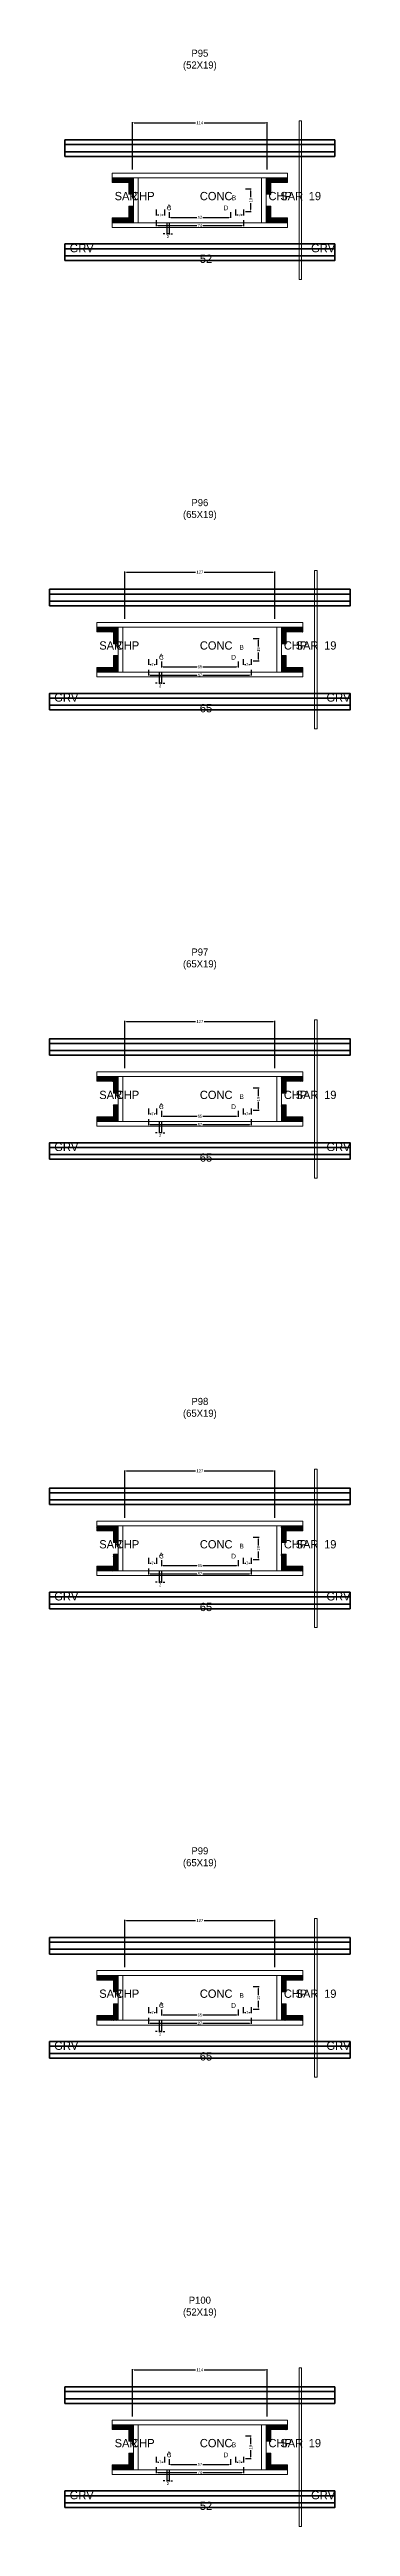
# Model space of a CAD drawing. Header units: centimetres. Extents: x -10500 to 4105, y -36866 to 295.
# Drawn here: x -127 to 127, y -36407 to -34313 of the extents above; entities that cross this region are included whole.
import ezdxf

# ---------------------------------------------------------------- set-up
doc = ezdxf.new("R2010")
doc.units = ezdxf.units.CM
for name, color, linetype in [('COTA', 241, 'Continuous'), ('GRAVATA', 224, 'Continuous'), ('Hachura', 251, 'Continuous'), ('NOMENCLATURA', 7, 'Continuous'), ('SARRAFO', 251, 'Continuous'), ('Texto Seção', 7, 'Continuous')]:
    doc.layers.add(name, color=color, linetype=linetype)
doc.dimstyles.new('cotax2', dxfattribs={"dimtxt": 2.5, "dimasz": 1.5, "dimexe": 0.5, "dimexo": 0.5, "dimgap": 0.5, "dimtad": 1, "dimcen": 2.5, "dimazin": 3, "dimtfac": 1, "dimtmove": 0, "dimatfit": 3})

# ---------------------------------------------------------------- blocks, each defined once
blk = doc.blocks.new('_CLOSEDFILLED')
at = {"color": 0, "linetype": 'BYBLOCK'}
blk.add_solid([(-1, 0.2), (0, 0), (-1, -0.2)], dxfattribs=at)
blk = doc.blocks.new('*D2380')
for p, q in [((-37, -34457), (-37, -34462)), ((-35.5, -34461.5), (-2.5, -34461.5)), ((2.5, -34461.5), (35.5, -34461.5)), ((37, -34457), (37, -34462))]:
    blk.add_line(p, q)
at = {"layer": 'Defpoints'}
for p in [(-37, -34456.5), (-37, -34461.5), (37, -34456.5)]:
    blk.add_point(p, dxfattribs=at)
at = {"layer": 'COTA', "xscale": 1.5, "yscale": 1.5, "rotation": 180}
blk.add_blockref('_CLOSEDFILLED', (-37, -34461.5), dxfattribs=at)
at = {"layer": 'COTA', "xscale": 1.5, "yscale": 1.5}
blk.add_blockref('_CLOSEDFILLED', (37, -34461.5), dxfattribs=at)
at = {"layer": 'COTA', "insert": (0, -34461.5), "char_height": 2.5, "attachment_point": 5}
blk.add_mtext('74', dxfattribs=at)
blk = doc.blocks.new('*D2381')
for p, q in [((-26, -34450), (-26, -34455)), ((26, -34450), (26, -34455)), ((-24.5, -34454.5), (-2.5, -34454.5)), ((2.5, -34454.5), (24.5, -34454.5))]:
    blk.add_line(p, q)
at = {"layer": 'Defpoints'}
for p in [(-26, -34449.5), (26, -34449.5), (-26, -34454.5)]:
    blk.add_point(p, dxfattribs=at)
at = {"layer": 'COTA', "xscale": 1.5, "yscale": 1.5, "rotation": 180}
blk.add_blockref('_CLOSEDFILLED', (-26, -34454.5), dxfattribs=at)
at = {"layer": 'COTA', "xscale": 1.5, "yscale": 1.5}
blk.add_blockref('_CLOSEDFILLED', (26, -34454.5), dxfattribs=at)
at = {"layer": 'COTA', "insert": (0, -34454.5), "char_height": 2.5, "attachment_point": 5}
blk.add_mtext('52', dxfattribs=at)
blk = doc.blocks.new('*D2382')
for p, q in [((38.5, -34430.5), (43.5, -34430.5)), ((38.5, -34449.5), (43.5, -34449.5)), ((43, -34437.5), (43, -34432)), ((43, -34448), (43, -34442.5))]:
    blk.add_line(p, q)
at = {"layer": 'Defpoints'}
for p in [(38, -34430.5), (38, -34449.5), (43, -34449.5)]:
    blk.add_point(p, dxfattribs=at)
at = {"layer": 'COTA', "xscale": 1.5, "yscale": 1.5}
for p, rotation in [((43, -34430.5), 90), ((43, -34449.5), 270)]:
    blk.add_blockref('_CLOSEDFILLED', p, dxfattribs=dict(at, rotation=rotation))
at = {"layer": 'COTA', "insert": (43, -34440), "char_height": 2.5, "attachment_point": 5, "rotation": 90}
blk.add_mtext('19', dxfattribs=at)
blk = doc.blocks.new('*D2383')
for p, q in [((-37, -34448), (-37, -34453)), ((-35.5, -34452.5), (-34.75, -34452.5)), ((-32.25, -34452.5), (-31.5, -34452.5)), ((-30, -34448), (-30, -34453))]:
    blk.add_line(p, q)
at = {"layer": 'Defpoints'}
for p in [(-37, -34447.5), (-37, -34452.5), (-30, -34447.5)]:
    blk.add_point(p, dxfattribs=at)
at = {"layer": 'COTA', "xscale": 1.5, "yscale": 1.5, "rotation": 180}
blk.add_blockref('_CLOSEDFILLED', (-37, -34452.5), dxfattribs=at)
at = {"layer": 'COTA', "xscale": 1.5, "yscale": 1.5}
blk.add_blockref('_CLOSEDFILLED', (-30, -34452.5), dxfattribs=at)
at = {"layer": 'COTA', "insert": (-33.5, -34452.5), "char_height": 2.5, "attachment_point": 5}
blk.add_mtext('7', dxfattribs=at)
blk = doc.blocks.new('*D2384')
for p, q in [((30, -34448), (30, -34453)), ((31.5, -34452.5), (32.25, -34452.5)), ((34.75, -34452.5), (35.5, -34452.5)), ((37, -34448), (37, -34453))]:
    blk.add_line(p, q)
at = {"layer": 'Defpoints'}
for p in [(30, -34447.5), (30, -34452.5), (37, -34447.5)]:
    blk.add_point(p, dxfattribs=at)
at = {"layer": 'COTA', "xscale": 1.5, "yscale": 1.5, "rotation": 180}
blk.add_blockref('_CLOSEDFILLED', (30, -34452.5), dxfattribs=at)
at = {"layer": 'COTA', "xscale": 1.5, "yscale": 1.5}
blk.add_blockref('_CLOSEDFILLED', (37, -34452.5), dxfattribs=at)
at = {"layer": 'COTA', "insert": (33.5, -34452.5), "char_height": 2.5, "attachment_point": 5}
blk.add_mtext('7', dxfattribs=at)
blk = doc.blocks.new('*D2385')
for p, q in [((-57, -34414), (-57, -34374)), ((-55.5, -34374.5), (-3.75, -34374.5)), ((3.75, -34374.5), (55.5, -34374.5)), ((57, -34414), (57, -34374))]:
    blk.add_line(p, q)
at = {"layer": 'Defpoints'}
for p in [(-57, -34374.5), (-57, -34414.5), (57, -34414.5)]:
    blk.add_point(p, dxfattribs=at)
at = {"layer": 'COTA', "xscale": 1.5, "yscale": 1.5, "rotation": 180}
blk.add_blockref('_CLOSEDFILLED', (-57, -34374.5), dxfattribs=at)
at = {"layer": 'COTA', "xscale": 1.5, "yscale": 1.5}
blk.add_blockref('_CLOSEDFILLED', (57, -34374.5), dxfattribs=at)
at = {"layer": 'COTA', "insert": (0, -34374.5), "char_height": 2.5, "attachment_point": 5}
blk.add_mtext('114', dxfattribs=at)
blk = doc.blocks.new('*D2406')
for p, q in [((-43.5, -34837), (-43.5, -34842)), ((-42, -34841.5), (-2.5, -34841.5)), ((2.5, -34841.5), (42, -34841.5)), ((43.5, -34837), (43.5, -34842))]:
    blk.add_line(p, q)
at = {"layer": 'Defpoints'}
for p in [(-43.5, -34836.5), (-43.5, -34841.5), (43.5, -34836.5)]:
    blk.add_point(p, dxfattribs=at)
at = {"layer": 'COTA', "xscale": 1.5, "yscale": 1.5, "rotation": 180}
blk.add_blockref('_CLOSEDFILLED', (-43.5, -34841.5), dxfattribs=at)
at = {"layer": 'COTA', "xscale": 1.5, "yscale": 1.5}
blk.add_blockref('_CLOSEDFILLED', (43.5, -34841.5), dxfattribs=at)
at = {"layer": 'COTA', "insert": (0, -34841.5), "char_height": 2.5, "attachment_point": 5}
blk.add_mtext('87', dxfattribs=at)
blk = doc.blocks.new('*D2407')
for p, q in [((-32.5, -34830), (-32.5, -34835)), ((-31, -34834.5), (-2.5, -34834.5)), ((2.5, -34834.5), (31, -34834.5)), ((32.5, -34830), (32.5, -34835))]:
    blk.add_line(p, q)
at = {"layer": 'Defpoints'}
for p in [(-32.5, -34829.5), (32.5, -34829.5), (-32.5, -34834.5)]:
    blk.add_point(p, dxfattribs=at)
at = {"layer": 'COTA', "xscale": 1.5, "yscale": 1.5, "rotation": 180}
blk.add_blockref('_CLOSEDFILLED', (-32.5, -34834.5), dxfattribs=at)
at = {"layer": 'COTA', "xscale": 1.5, "yscale": 1.5}
blk.add_blockref('_CLOSEDFILLED', (32.5, -34834.5), dxfattribs=at)
at = {"layer": 'COTA', "insert": (0, -34834.5), "char_height": 2.5, "attachment_point": 5}
blk.add_mtext('65', dxfattribs=at)
blk = doc.blocks.new('*D2408')
for p, q in [((45, -34810.5), (50, -34810.5)), ((45, -34829.5), (50, -34829.5)), ((49.5, -34817.5), (49.5, -34812)), ((49.5, -34828), (49.5, -34822.5))]:
    blk.add_line(p, q)
at = {"layer": 'Defpoints'}
for p in [(44.5, -34810.5), (44.5, -34829.5), (49.5, -34829.5)]:
    blk.add_point(p, dxfattribs=at)
at = {"layer": 'COTA', "xscale": 1.5, "yscale": 1.5}
for p, rotation in [((49.5, -34810.5), 90), ((49.5, -34829.5), 270)]:
    blk.add_blockref('_CLOSEDFILLED', p, dxfattribs=dict(at, rotation=rotation))
at = {"layer": 'COTA', "insert": (49.5, -34820), "char_height": 2.5, "attachment_point": 5, "rotation": 90}
blk.add_mtext('19', dxfattribs=at)
blk = doc.blocks.new('*D2409')
for p, q in [((-43.5, -34828), (-43.5, -34833)), ((-36.5, -34828), (-36.5, -34833)), ((-42, -34832.5), (-41.25, -34832.5)), ((-38.75, -34832.5), (-38, -34832.5))]:
    blk.add_line(p, q)
at = {"layer": 'Defpoints'}
for p in [(-43.5, -34827.5), (-36.5, -34827.5), (-43.5, -34832.5)]:
    blk.add_point(p, dxfattribs=at)
at = {"layer": 'COTA', "xscale": 1.5, "yscale": 1.5, "rotation": 180}
blk.add_blockref('_CLOSEDFILLED', (-43.5, -34832.5), dxfattribs=at)
at = {"layer": 'COTA', "xscale": 1.5, "yscale": 1.5}
blk.add_blockref('_CLOSEDFILLED', (-36.5, -34832.5), dxfattribs=at)
at = {"layer": 'COTA', "insert": (-40, -34832.5), "char_height": 2.5, "attachment_point": 5}
blk.add_mtext('7', dxfattribs=at)
blk = doc.blocks.new('*D2410')
for p, q in [((36.5, -34828), (36.5, -34833)), ((43.5, -34828), (43.5, -34833)), ((38, -34832.5), (38.75, -34832.5)), ((41.25, -34832.5), (42, -34832.5))]:
    blk.add_line(p, q)
at = {"layer": 'Defpoints'}
for p in [(36.5, -34827.5), (43.5, -34827.5), (36.5, -34832.5)]:
    blk.add_point(p, dxfattribs=at)
at = {"layer": 'COTA', "xscale": 1.5, "yscale": 1.5, "rotation": 180}
blk.add_blockref('_CLOSEDFILLED', (36.5, -34832.5), dxfattribs=at)
at = {"layer": 'COTA', "xscale": 1.5, "yscale": 1.5}
blk.add_blockref('_CLOSEDFILLED', (43.5, -34832.5), dxfattribs=at)
at = {"layer": 'COTA', "insert": (40, -34832.5), "char_height": 2.5, "attachment_point": 5}
blk.add_mtext('7', dxfattribs=at)
blk = doc.blocks.new('*D2411')
for p, q in [((-63.5, -34794), (-63.5, -34754)), ((-62, -34754.5), (-3.75, -34754.5)), ((3.75, -34754.5), (62, -34754.5)), ((63.5, -34794), (63.5, -34754))]:
    blk.add_line(p, q)
at = {"layer": 'Defpoints'}
for p in [(-63.5, -34754.5), (-63.5, -34794.5), (63.5, -34794.5)]:
    blk.add_point(p, dxfattribs=at)
at = {"layer": 'COTA', "xscale": 1.5, "yscale": 1.5, "rotation": 180}
blk.add_blockref('_CLOSEDFILLED', (-63.5, -34754.5), dxfattribs=at)
at = {"layer": 'COTA', "xscale": 1.5, "yscale": 1.5}
blk.add_blockref('_CLOSEDFILLED', (63.5, -34754.5), dxfattribs=at)
at = {"layer": 'COTA', "insert": (0, -34754.5), "char_height": 2.5, "attachment_point": 5}
blk.add_mtext('127', dxfattribs=at)
blk = doc.blocks.new('*D2432')
for p, q in [((-43.5, -35217), (-43.5, -35222)), ((-42, -35221.5), (-2.5, -35221.5)), ((2.5, -35221.5), (42, -35221.5)), ((43.5, -35217), (43.5, -35222))]:
    blk.add_line(p, q)
at = {"layer": 'Defpoints'}
for p in [(-43.5, -35216.5), (-43.5, -35221.5), (43.5, -35216.5)]:
    blk.add_point(p, dxfattribs=at)
at = {"layer": 'COTA', "xscale": 1.5, "yscale": 1.5, "rotation": 180}
blk.add_blockref('_CLOSEDFILLED', (-43.5, -35221.5), dxfattribs=at)
at = {"layer": 'COTA', "xscale": 1.5, "yscale": 1.5}
blk.add_blockref('_CLOSEDFILLED', (43.5, -35221.5), dxfattribs=at)
at = {"layer": 'COTA', "insert": (0, -35221.5), "char_height": 2.5, "attachment_point": 5}
blk.add_mtext('87', dxfattribs=at)
blk = doc.blocks.new('*D2433')
for p, q in [((-32.5, -35210), (-32.5, -35215)), ((-31, -35214.5), (-2.5, -35214.5)), ((2.5, -35214.5), (31, -35214.5)), ((32.5, -35210), (32.5, -35215))]:
    blk.add_line(p, q)
at = {"layer": 'Defpoints'}
for p in [(-32.5, -35209.5), (-32.5, -35214.5), (32.5, -35209.5)]:
    blk.add_point(p, dxfattribs=at)
at = {"layer": 'COTA', "xscale": 1.5, "yscale": 1.5, "rotation": 180}
blk.add_blockref('_CLOSEDFILLED', (-32.5, -35214.5), dxfattribs=at)
at = {"layer": 'COTA', "xscale": 1.5, "yscale": 1.5}
blk.add_blockref('_CLOSEDFILLED', (32.5, -35214.5), dxfattribs=at)
at = {"layer": 'COTA', "insert": (0, -35214.5), "char_height": 2.5, "attachment_point": 5}
blk.add_mtext('65', dxfattribs=at)
blk = doc.blocks.new('*D2434')
for p, q in [((45, -35190.5), (50, -35190.5)), ((49.5, -35197.5), (49.5, -35192)), ((49.5, -35208), (49.5, -35202.5)), ((45, -35209.5), (50, -35209.5))]:
    blk.add_line(p, q)
at = {"layer": 'Defpoints'}
for p in [(44.5, -35190.5), (44.5, -35209.5), (49.5, -35209.5)]:
    blk.add_point(p, dxfattribs=at)
at = {"layer": 'COTA', "xscale": 1.5, "yscale": 1.5}
for p, rotation in [((49.5, -35190.5), 90), ((49.5, -35209.5), 270)]:
    blk.add_blockref('_CLOSEDFILLED', p, dxfattribs=dict(at, rotation=rotation))
at = {"layer": 'COTA', "insert": (49.5, -35200), "char_height": 2.5, "attachment_point": 5, "rotation": 90}
blk.add_mtext('19', dxfattribs=at)
blk = doc.blocks.new('*D2435')
for p, q in [((-43.5, -35208), (-43.5, -35213)), ((-42, -35212.5), (-41.25, -35212.5)), ((-38.75, -35212.5), (-38, -35212.5)), ((-36.5, -35208), (-36.5, -35213))]:
    blk.add_line(p, q)
at = {"layer": 'Defpoints'}
for p in [(-43.5, -35207.5), (-43.5, -35212.5), (-36.5, -35207.5)]:
    blk.add_point(p, dxfattribs=at)
at = {"layer": 'COTA', "xscale": 1.5, "yscale": 1.5, "rotation": 180}
blk.add_blockref('_CLOSEDFILLED', (-43.5, -35212.5), dxfattribs=at)
at = {"layer": 'COTA', "xscale": 1.5, "yscale": 1.5}
blk.add_blockref('_CLOSEDFILLED', (-36.5, -35212.5), dxfattribs=at)
at = {"layer": 'COTA', "insert": (-40, -35212.5), "char_height": 2.5, "attachment_point": 5}
blk.add_mtext('7', dxfattribs=at)
blk = doc.blocks.new('*D2436')
for p, q in [((36.5, -35208), (36.5, -35213)), ((38, -35212.5), (38.75, -35212.5)), ((41.25, -35212.5), (42, -35212.5)), ((43.5, -35208), (43.5, -35213))]:
    blk.add_line(p, q)
at = {"layer": 'Defpoints'}
for p in [(36.5, -35207.5), (36.5, -35212.5), (43.5, -35207.5)]:
    blk.add_point(p, dxfattribs=at)
at = {"layer": 'COTA', "xscale": 1.5, "yscale": 1.5, "rotation": 180}
blk.add_blockref('_CLOSEDFILLED', (36.5, -35212.5), dxfattribs=at)
at = {"layer": 'COTA', "xscale": 1.5, "yscale": 1.5}
blk.add_blockref('_CLOSEDFILLED', (43.5, -35212.5), dxfattribs=at)
at = {"layer": 'COTA', "insert": (40, -35212.5), "char_height": 2.5, "attachment_point": 5}
blk.add_mtext('7', dxfattribs=at)
blk = doc.blocks.new('*D2437')
for p, q in [((-63.5, -35174), (-63.5, -35134)), ((-62, -35134.5), (-3.75, -35134.5)), ((3.75, -35134.5), (62, -35134.5)), ((63.5, -35174), (63.5, -35134))]:
    blk.add_line(p, q)
at = {"layer": 'Defpoints'}
for p in [(-63.5, -35134.5), (-63.5, -35174.5), (63.5, -35174.5)]:
    blk.add_point(p, dxfattribs=at)
at = {"layer": 'COTA', "xscale": 1.5, "yscale": 1.5, "rotation": 180}
blk.add_blockref('_CLOSEDFILLED', (-63.5, -35134.5), dxfattribs=at)
at = {"layer": 'COTA', "xscale": 1.5, "yscale": 1.5}
blk.add_blockref('_CLOSEDFILLED', (63.5, -35134.5), dxfattribs=at)
at = {"layer": 'COTA', "insert": (0, -35134.5), "char_height": 2.5, "attachment_point": 5}
blk.add_mtext('127', dxfattribs=at)
blk = doc.blocks.new('*D2458')
for p, q in [((-43.5, -35597), (-43.5, -35602)), ((-42, -35601.5), (-2.5, -35601.5)), ((2.5, -35601.5), (42, -35601.5)), ((43.5, -35597), (43.5, -35602))]:
    blk.add_line(p, q)
at = {"layer": 'Defpoints'}
for p in [(-43.5, -35596.5), (-43.5, -35601.5), (43.5, -35596.5)]:
    blk.add_point(p, dxfattribs=at)
at = {"layer": 'COTA', "xscale": 1.5, "yscale": 1.5, "rotation": 180}
blk.add_blockref('_CLOSEDFILLED', (-43.5, -35601.5), dxfattribs=at)
at = {"layer": 'COTA', "xscale": 1.5, "yscale": 1.5}
blk.add_blockref('_CLOSEDFILLED', (43.5, -35601.5), dxfattribs=at)
at = {"layer": 'COTA', "insert": (0, -35601.5), "char_height": 2.5, "attachment_point": 5}
blk.add_mtext('87', dxfattribs=at)
blk = doc.blocks.new('*D2459')
for p, q in [((-32.5, -35590), (-32.5, -35595)), ((-31, -35594.5), (-2.5, -35594.5)), ((2.5, -35594.5), (31, -35594.5)), ((32.5, -35590), (32.5, -35595))]:
    blk.add_line(p, q)
at = {"layer": 'Defpoints'}
for p in [(-32.5, -35589.5), (-32.5, -35594.5), (32.5, -35589.5)]:
    blk.add_point(p, dxfattribs=at)
at = {"layer": 'COTA', "xscale": 1.5, "yscale": 1.5, "rotation": 180}
blk.add_blockref('_CLOSEDFILLED', (-32.5, -35594.5), dxfattribs=at)
at = {"layer": 'COTA', "xscale": 1.5, "yscale": 1.5}
blk.add_blockref('_CLOSEDFILLED', (32.5, -35594.5), dxfattribs=at)
at = {"layer": 'COTA', "insert": (0, -35594.5), "char_height": 2.5, "attachment_point": 5}
blk.add_mtext('65', dxfattribs=at)
blk = doc.blocks.new('*D2460')
for p, q in [((45, -35570.5), (50, -35570.5)), ((49.5, -35577.5), (49.5, -35572)), ((49.5, -35588), (49.5, -35582.5)), ((45, -35589.5), (50, -35589.5))]:
    blk.add_line(p, q)
at = {"layer": 'Defpoints'}
for p in [(44.5, -35570.5), (44.5, -35589.5), (49.5, -35589.5)]:
    blk.add_point(p, dxfattribs=at)
at = {"layer": 'COTA', "xscale": 1.5, "yscale": 1.5}
for p, rotation in [((49.5, -35570.5), 90), ((49.5, -35589.5), 270)]:
    blk.add_blockref('_CLOSEDFILLED', p, dxfattribs=dict(at, rotation=rotation))
at = {"layer": 'COTA', "insert": (49.5, -35580), "char_height": 2.5, "attachment_point": 5, "rotation": 90}
blk.add_mtext('19', dxfattribs=at)
blk = doc.blocks.new('*D2461')
for p, q in [((-43.5, -35588), (-43.5, -35593)), ((-42, -35592.5), (-41.25, -35592.5)), ((-38.75, -35592.5), (-38, -35592.5)), ((-36.5, -35588), (-36.5, -35593))]:
    blk.add_line(p, q)
at = {"layer": 'Defpoints'}
for p in [(-43.5, -35587.5), (-43.5, -35592.5), (-36.5, -35587.5)]:
    blk.add_point(p, dxfattribs=at)
at = {"layer": 'COTA', "xscale": 1.5, "yscale": 1.5, "rotation": 180}
blk.add_blockref('_CLOSEDFILLED', (-43.5, -35592.5), dxfattribs=at)
at = {"layer": 'COTA', "xscale": 1.5, "yscale": 1.5}
blk.add_blockref('_CLOSEDFILLED', (-36.5, -35592.5), dxfattribs=at)
at = {"layer": 'COTA', "insert": (-40, -35592.5), "char_height": 2.5, "attachment_point": 5}
blk.add_mtext('7', dxfattribs=at)
blk = doc.blocks.new('*D2462')
for p, q in [((36.5, -35588), (36.5, -35593)), ((38, -35592.5), (38.75, -35592.5)), ((41.25, -35592.5), (42, -35592.5)), ((43.5, -35588), (43.5, -35593))]:
    blk.add_line(p, q)
at = {"layer": 'Defpoints'}
for p in [(36.5, -35587.5), (36.5, -35592.5), (43.5, -35587.5)]:
    blk.add_point(p, dxfattribs=at)
at = {"layer": 'COTA', "xscale": 1.5, "yscale": 1.5, "rotation": 180}
blk.add_blockref('_CLOSEDFILLED', (36.5, -35592.5), dxfattribs=at)
at = {"layer": 'COTA', "xscale": 1.5, "yscale": 1.5}
blk.add_blockref('_CLOSEDFILLED', (43.5, -35592.5), dxfattribs=at)
at = {"layer": 'COTA', "insert": (40, -35592.5), "char_height": 2.5, "attachment_point": 5}
blk.add_mtext('7', dxfattribs=at)
blk = doc.blocks.new('*D2463')
for p, q in [((-63.5, -35554), (-63.5, -35514)), ((-62, -35514.5), (-3.75, -35514.5)), ((3.75, -35514.5), (62, -35514.5)), ((63.5, -35554), (63.5, -35514))]:
    blk.add_line(p, q)
at = {"layer": 'Defpoints'}
for p in [(-63.5, -35514.5), (-63.5, -35554.5), (63.5, -35554.5)]:
    blk.add_point(p, dxfattribs=at)
at = {"layer": 'COTA', "xscale": 1.5, "yscale": 1.5, "rotation": 180}
blk.add_blockref('_CLOSEDFILLED', (-63.5, -35514.5), dxfattribs=at)
at = {"layer": 'COTA', "xscale": 1.5, "yscale": 1.5}
blk.add_blockref('_CLOSEDFILLED', (63.5, -35514.5), dxfattribs=at)
at = {"layer": 'COTA', "insert": (0, -35514.5), "char_height": 2.5, "attachment_point": 5}
blk.add_mtext('127', dxfattribs=at)
blk = doc.blocks.new('*D2484')
for p, q in [((-43.5, -35977), (-43.5, -35982)), ((-42, -35981.5), (-2.5, -35981.5)), ((2.5, -35981.5), (42, -35981.5)), ((43.5, -35977), (43.5, -35982))]:
    blk.add_line(p, q)
at = {"layer": 'Defpoints'}
for p in [(-43.5, -35976.5), (-43.5, -35981.5), (43.5, -35976.5)]:
    blk.add_point(p, dxfattribs=at)
at = {"layer": 'COTA', "xscale": 1.5, "yscale": 1.5, "rotation": 180}
blk.add_blockref('_CLOSEDFILLED', (-43.5, -35981.5), dxfattribs=at)
at = {"layer": 'COTA', "xscale": 1.5, "yscale": 1.5}
blk.add_blockref('_CLOSEDFILLED', (43.5, -35981.5), dxfattribs=at)
at = {"layer": 'COTA', "insert": (0, -35981.5), "char_height": 2.5, "attachment_point": 5}
blk.add_mtext('87', dxfattribs=at)
blk = doc.blocks.new('*D2485')
for p, q in [((-32.5, -35970), (-32.5, -35975)), ((-31, -35974.5), (-2.5, -35974.5)), ((2.5, -35974.5), (31, -35974.5)), ((32.5, -35970), (32.5, -35975))]:
    blk.add_line(p, q)
at = {"layer": 'Defpoints'}
for p in [(-32.5, -35969.5), (-32.5, -35974.5), (32.5, -35969.5)]:
    blk.add_point(p, dxfattribs=at)
at = {"layer": 'COTA', "xscale": 1.5, "yscale": 1.5, "rotation": 180}
blk.add_blockref('_CLOSEDFILLED', (-32.5, -35974.5), dxfattribs=at)
at = {"layer": 'COTA', "xscale": 1.5, "yscale": 1.5}
blk.add_blockref('_CLOSEDFILLED', (32.5, -35974.5), dxfattribs=at)
at = {"layer": 'COTA', "insert": (0, -35974.5), "char_height": 2.5, "attachment_point": 5}
blk.add_mtext('65', dxfattribs=at)
blk = doc.blocks.new('*D2486')
for p, q in [((45, -35950.5), (50, -35950.5)), ((49.5, -35957.5), (49.5, -35952)), ((45, -35969.5), (50, -35969.5)), ((49.5, -35968), (49.5, -35962.5))]:
    blk.add_line(p, q)
at = {"layer": 'Defpoints'}
for p in [(44.5, -35950.5), (44.5, -35969.5), (49.5, -35969.5)]:
    blk.add_point(p, dxfattribs=at)
at = {"layer": 'COTA', "xscale": 1.5, "yscale": 1.5}
for p, rotation in [((49.5, -35950.5), 90), ((49.5, -35969.5), 270)]:
    blk.add_blockref('_CLOSEDFILLED', p, dxfattribs=dict(at, rotation=rotation))
at = {"layer": 'COTA', "insert": (49.5, -35960), "char_height": 2.5, "attachment_point": 5, "rotation": 90}
blk.add_mtext('19', dxfattribs=at)
blk = doc.blocks.new('*D2487')
for p, q in [((-43.5, -35968), (-43.5, -35973)), ((-42, -35972.5), (-41.25, -35972.5)), ((-38.75, -35972.5), (-38, -35972.5)), ((-36.5, -35968), (-36.5, -35973))]:
    blk.add_line(p, q)
at = {"layer": 'Defpoints'}
for p in [(-43.5, -35967.5), (-43.5, -35972.5), (-36.5, -35967.5)]:
    blk.add_point(p, dxfattribs=at)
at = {"layer": 'COTA', "xscale": 1.5, "yscale": 1.5, "rotation": 180}
blk.add_blockref('_CLOSEDFILLED', (-43.5, -35972.5), dxfattribs=at)
at = {"layer": 'COTA', "xscale": 1.5, "yscale": 1.5}
blk.add_blockref('_CLOSEDFILLED', (-36.5, -35972.5), dxfattribs=at)
at = {"layer": 'COTA', "insert": (-40, -35972.5), "char_height": 2.5, "attachment_point": 5}
blk.add_mtext('7', dxfattribs=at)
blk = doc.blocks.new('*D2488')
for p, q in [((36.5, -35968), (36.5, -35973)), ((38, -35972.5), (38.75, -35972.5)), ((41.25, -35972.5), (42, -35972.5)), ((43.5, -35968), (43.5, -35973))]:
    blk.add_line(p, q)
at = {"layer": 'Defpoints'}
for p in [(36.5, -35967.5), (36.5, -35972.5), (43.5, -35967.5)]:
    blk.add_point(p, dxfattribs=at)
at = {"layer": 'COTA', "xscale": 1.5, "yscale": 1.5, "rotation": 180}
blk.add_blockref('_CLOSEDFILLED', (36.5, -35972.5), dxfattribs=at)
at = {"layer": 'COTA', "xscale": 1.5, "yscale": 1.5}
blk.add_blockref('_CLOSEDFILLED', (43.5, -35972.5), dxfattribs=at)
at = {"layer": 'COTA', "insert": (40, -35972.5), "char_height": 2.5, "attachment_point": 5}
blk.add_mtext('7', dxfattribs=at)
blk = doc.blocks.new('*D2489')
for p, q in [((-63.5, -35934), (-63.5, -35894)), ((-62, -35894.5), (-3.75, -35894.5)), ((3.75, -35894.5), (62, -35894.5)), ((63.5, -35934), (63.5, -35894))]:
    blk.add_line(p, q)
at = {"layer": 'Defpoints'}
for p in [(-63.5, -35894.5), (-63.5, -35934.5), (63.5, -35934.5)]:
    blk.add_point(p, dxfattribs=at)
at = {"layer": 'COTA', "xscale": 1.5, "yscale": 1.5, "rotation": 180}
blk.add_blockref('_CLOSEDFILLED', (-63.5, -35894.5), dxfattribs=at)
at = {"layer": 'COTA', "xscale": 1.5, "yscale": 1.5}
blk.add_blockref('_CLOSEDFILLED', (63.5, -35894.5), dxfattribs=at)
at = {"layer": 'COTA', "insert": (0, -35894.5), "char_height": 2.5, "attachment_point": 5}
blk.add_mtext('127', dxfattribs=at)
blk = doc.blocks.new('*D2510')
for p, q in [((-37, -36357), (-37, -36362)), ((37, -36357), (37, -36362)), ((-35.5, -36361.5), (-2.5, -36361.5)), ((2.5, -36361.5), (35.5, -36361.5))]:
    blk.add_line(p, q)
at = {"layer": 'Defpoints'}
for p in [(-37, -36356.5), (37, -36356.5), (-37, -36361.5)]:
    blk.add_point(p, dxfattribs=at)
at = {"layer": 'COTA', "xscale": 1.5, "yscale": 1.5, "rotation": 180}
blk.add_blockref('_CLOSEDFILLED', (-37, -36361.5), dxfattribs=at)
at = {"layer": 'COTA', "xscale": 1.5, "yscale": 1.5}
blk.add_blockref('_CLOSEDFILLED', (37, -36361.5), dxfattribs=at)
at = {"layer": 'COTA', "insert": (0, -36361.5), "char_height": 2.5, "attachment_point": 5}
blk.add_mtext('74', dxfattribs=at)
blk = doc.blocks.new('*D2511')
for p, q in [((-26, -36350), (-26, -36355)), ((-24.5, -36354.5), (-2.5, -36354.5)), ((2.5, -36354.5), (24.5, -36354.5)), ((26, -36350), (26, -36355))]:
    blk.add_line(p, q)
at = {"layer": 'Defpoints'}
for p in [(-26, -36349.5), (-26, -36354.5), (26, -36349.5)]:
    blk.add_point(p, dxfattribs=at)
at = {"layer": 'COTA', "xscale": 1.5, "yscale": 1.5, "rotation": 180}
blk.add_blockref('_CLOSEDFILLED', (-26, -36354.5), dxfattribs=at)
at = {"layer": 'COTA', "xscale": 1.5, "yscale": 1.5}
blk.add_blockref('_CLOSEDFILLED', (26, -36354.5), dxfattribs=at)
at = {"layer": 'COTA', "insert": (0, -36354.5), "char_height": 2.5, "attachment_point": 5}
blk.add_mtext('52', dxfattribs=at)
blk = doc.blocks.new('*D2512')
for p, q in [((38.5, -36330.5), (43.5, -36330.5)), ((43, -36337.5), (43, -36332)), ((38.5, -36349.5), (43.5, -36349.5)), ((43, -36348), (43, -36342.5))]:
    blk.add_line(p, q)
at = {"layer": 'Defpoints'}
for p in [(38, -36330.5), (38, -36349.5), (43, -36349.5)]:
    blk.add_point(p, dxfattribs=at)
at = {"layer": 'COTA', "xscale": 1.5, "yscale": 1.5}
for p, rotation in [((43, -36330.5), 90), ((43, -36349.5), 270)]:
    blk.add_blockref('_CLOSEDFILLED', p, dxfattribs=dict(at, rotation=rotation))
at = {"layer": 'COTA', "insert": (43, -36340), "char_height": 2.5, "attachment_point": 5, "rotation": 90}
blk.add_mtext('19', dxfattribs=at)
blk = doc.blocks.new('*D2513')
for p, q in [((-37, -36348), (-37, -36353)), ((-35.5, -36352.5), (-34.75, -36352.5)), ((-32.25, -36352.5), (-31.5, -36352.5)), ((-30, -36348), (-30, -36353))]:
    blk.add_line(p, q)
at = {"layer": 'Defpoints'}
for p in [(-37, -36347.5), (-37, -36352.5), (-30, -36347.5)]:
    blk.add_point(p, dxfattribs=at)
at = {"layer": 'COTA', "xscale": 1.5, "yscale": 1.5, "rotation": 180}
blk.add_blockref('_CLOSEDFILLED', (-37, -36352.5), dxfattribs=at)
at = {"layer": 'COTA', "xscale": 1.5, "yscale": 1.5}
blk.add_blockref('_CLOSEDFILLED', (-30, -36352.5), dxfattribs=at)
at = {"layer": 'COTA', "insert": (-33.5, -36352.5), "char_height": 2.5, "attachment_point": 5}
blk.add_mtext('7', dxfattribs=at)
blk = doc.blocks.new('*D2514')
for p, q in [((30, -36348), (30, -36353)), ((31.5, -36352.5), (32.25, -36352.5)), ((34.75, -36352.5), (35.5, -36352.5)), ((37, -36348), (37, -36353))]:
    blk.add_line(p, q)
at = {"layer": 'Defpoints'}
for p in [(30, -36347.5), (30, -36352.5), (37, -36347.5)]:
    blk.add_point(p, dxfattribs=at)
at = {"layer": 'COTA', "xscale": 1.5, "yscale": 1.5, "rotation": 180}
blk.add_blockref('_CLOSEDFILLED', (30, -36352.5), dxfattribs=at)
at = {"layer": 'COTA', "xscale": 1.5, "yscale": 1.5}
blk.add_blockref('_CLOSEDFILLED', (37, -36352.5), dxfattribs=at)
at = {"layer": 'COTA', "insert": (33.5, -36352.5), "char_height": 2.5, "attachment_point": 5}
blk.add_mtext('7', dxfattribs=at)
blk = doc.blocks.new('*D2515')
for p, q in [((-57, -36314), (-57, -36274)), ((-55.5, -36274.5), (-3.75, -36274.5)), ((3.75, -36274.5), (55.5, -36274.5)), ((57, -36314), (57, -36274))]:
    blk.add_line(p, q)
at = {"layer": 'Defpoints'}
for p in [(-57, -36274.5), (-57, -36314.5), (57, -36314.5)]:
    blk.add_point(p, dxfattribs=at)
at = {"layer": 'COTA', "xscale": 1.5, "yscale": 1.5, "rotation": 180}
blk.add_blockref('_CLOSEDFILLED', (-57, -36274.5), dxfattribs=at)
at = {"layer": 'COTA', "xscale": 1.5, "yscale": 1.5}
blk.add_blockref('_CLOSEDFILLED', (57, -36274.5), dxfattribs=at)
at = {"layer": 'COTA', "insert": (0, -36274.5), "char_height": 2.5, "attachment_point": 5}
blk.add_mtext('114', dxfattribs=at)

msp = doc.modelspace()

# ---------------------------------------------------------------- hatches: boundary and pattern name
at = {"layer": 'SARRAFO'}
h = msp.add_hatch(dxfattribs=at)
h.set_pattern_fill('SOLID', scale=2)
h.paths.add_polyline_path([(-74, -34425), (-60, -34425), (-60, -34421), (-74, -34421)])
h = msp.add_hatch(dxfattribs=at)
h.set_pattern_fill('SOLID', scale=2)
h.paths.add_polyline_path([(-60, -34435), (-56, -34435), (-56, -34421), (-60, -34421)])
h = msp.add_hatch(dxfattribs=at)
h.set_pattern_fill('SOLID', scale=2)
h.paths.add_polyline_path([(56, -34435), (60, -34435), (60, -34421), (56, -34421)])
h = msp.add_hatch(dxfattribs=at)
h.set_pattern_fill('SOLID', scale=2)
h.paths.add_polyline_path([(60, -34425), (74, -34425), (74, -34421), (60, -34421)])
h = msp.add_hatch(dxfattribs=at)
h.set_pattern_fill('SOLID', scale=2)
h.paths.add_polyline_path([(-60, -34459), (-56, -34459), (-56, -34445), (-60, -34445)])
h = msp.add_hatch(dxfattribs=at)
h.set_pattern_fill('SOLID', scale=2)
h.paths.add_polyline_path([(56, -34459), (60, -34459), (60, -34445), (56, -34445)])
h = msp.add_hatch(dxfattribs=at)
h.set_pattern_fill('SOLID', scale=2)
h.paths.add_polyline_path([(-74, -34459), (-60, -34459), (-60, -34455), (-74, -34455)])
h = msp.add_hatch(dxfattribs=at)
h.set_pattern_fill('SOLID', scale=2)
h.paths.add_polyline_path([(60, -34459), (74, -34459), (74, -34455), (60, -34455)])
h = msp.add_hatch(dxfattribs=at)
h.set_pattern_fill('SOLID', scale=2)
h.paths.add_polyline_path([(-87, -34805), (-73, -34805), (-73, -34801), (-87, -34801)])
h = msp.add_hatch(dxfattribs=at)
h.set_pattern_fill('SOLID', scale=2)
h.paths.add_polyline_path([(-73, -34815), (-69, -34815), (-69, -34801), (-73, -34801)])
h = msp.add_hatch(dxfattribs=at)
h.set_pattern_fill('SOLID', scale=2)
h.paths.add_polyline_path([(69, -34815), (73, -34815), (73, -34801), (69, -34801)])
h = msp.add_hatch(dxfattribs=at)
h.set_pattern_fill('SOLID', scale=2)
h.paths.add_polyline_path([(73, -34805), (87, -34805), (87, -34801), (73, -34801)])
h = msp.add_hatch(dxfattribs=at)
h.set_pattern_fill('SOLID', scale=2)
h.paths.add_polyline_path([(-73, -34839), (-69, -34839), (-69, -34825), (-73, -34825)])
h = msp.add_hatch(dxfattribs=at)
h.set_pattern_fill('SOLID', scale=2)
h.paths.add_polyline_path([(69, -34839), (73, -34839), (73, -34825), (69, -34825)])
h = msp.add_hatch(dxfattribs=at)
h.set_pattern_fill('SOLID', scale=2)
h.paths.add_polyline_path([(-87, -34839), (-73, -34839), (-73, -34835), (-87, -34835)])
h = msp.add_hatch(dxfattribs=at)
h.set_pattern_fill('SOLID', scale=2)
h.paths.add_polyline_path([(73, -34839), (87, -34839), (87, -34835), (73, -34835)])
h = msp.add_hatch(dxfattribs=at)
h.set_pattern_fill('SOLID', scale=2)
h.paths.add_polyline_path([(-87, -35185), (-73, -35185), (-73, -35181), (-87, -35181)])
h = msp.add_hatch(dxfattribs=at)
h.set_pattern_fill('SOLID', scale=2)
h.paths.add_polyline_path([(-73, -35195), (-69, -35195), (-69, -35181), (-73, -35181)])
h = msp.add_hatch(dxfattribs=at)
h.set_pattern_fill('SOLID', scale=2)
h.paths.add_polyline_path([(69, -35195), (73, -35195), (73, -35181), (69, -35181)])
h = msp.add_hatch(dxfattribs=at)
h.set_pattern_fill('SOLID', scale=2)
h.paths.add_polyline_path([(73, -35185), (87, -35185), (87, -35181), (73, -35181)])
h = msp.add_hatch(dxfattribs=at)
h.set_pattern_fill('SOLID', scale=2)
h.paths.add_polyline_path([(-73, -35219), (-69, -35219), (-69, -35205), (-73, -35205)])
h = msp.add_hatch(dxfattribs=at)
h.set_pattern_fill('SOLID', scale=2)
h.paths.add_polyline_path([(69, -35219), (73, -35219), (73, -35205), (69, -35205)])
h = msp.add_hatch(dxfattribs=at)
h.set_pattern_fill('SOLID', scale=2)
h.paths.add_polyline_path([(-87, -35219), (-73, -35219), (-73, -35215), (-87, -35215)])
h = msp.add_hatch(dxfattribs=at)
h.set_pattern_fill('SOLID', scale=2)
h.paths.add_polyline_path([(73, -35219), (87, -35219), (87, -35215), (73, -35215)])
h = msp.add_hatch(dxfattribs=at)
h.set_pattern_fill('SOLID', scale=2)
h.paths.add_polyline_path([(-87, -35565), (-73, -35565), (-73, -35561), (-87, -35561)])
h = msp.add_hatch(dxfattribs=at)
h.set_pattern_fill('SOLID', scale=2)
h.paths.add_polyline_path([(-73, -35575), (-69, -35575), (-69, -35561), (-73, -35561)])
h = msp.add_hatch(dxfattribs=at)
h.set_pattern_fill('SOLID', scale=2)
h.paths.add_polyline_path([(69, -35575), (73, -35575), (73, -35561), (69, -35561)])
h = msp.add_hatch(dxfattribs=at)
h.set_pattern_fill('SOLID', scale=2)
h.paths.add_polyline_path([(73, -35565), (87, -35565), (87, -35561), (73, -35561)])
h = msp.add_hatch(dxfattribs=at)
h.set_pattern_fill('SOLID', scale=2)
h.paths.add_polyline_path([(-87, -35599), (-73, -35599), (-73, -35595), (-87, -35595)])
h = msp.add_hatch(dxfattribs=at)
h.set_pattern_fill('SOLID', scale=2)
h.paths.add_polyline_path([(-73, -35599), (-69, -35599), (-69, -35585), (-73, -35585)])
h = msp.add_hatch(dxfattribs=at)
h.set_pattern_fill('SOLID', scale=2)
h.paths.add_polyline_path([(69, -35599), (73, -35599), (73, -35585), (69, -35585)])
h = msp.add_hatch(dxfattribs=at)
h.set_pattern_fill('SOLID', scale=2)
h.paths.add_polyline_path([(73, -35599), (87, -35599), (87, -35595), (73, -35595)])
h = msp.add_hatch(dxfattribs=at)
h.set_pattern_fill('SOLID', scale=2)
h.paths.add_polyline_path([(-87, -35945), (-73, -35945), (-73, -35941), (-87, -35941)])
h = msp.add_hatch(dxfattribs=at)
h.set_pattern_fill('SOLID', scale=2)
h.paths.add_polyline_path([(-73, -35955), (-69, -35955), (-69, -35941), (-73, -35941)])
h = msp.add_hatch(dxfattribs=at)
h.set_pattern_fill('SOLID', scale=2)
h.paths.add_polyline_path([(69, -35955), (73, -35955), (73, -35941), (69, -35941)])
h = msp.add_hatch(dxfattribs=at)
h.set_pattern_fill('SOLID', scale=2)
h.paths.add_polyline_path([(73, -35945), (87, -35945), (87, -35941), (73, -35941)])
h = msp.add_hatch(dxfattribs=at)
h.set_pattern_fill('SOLID', scale=2)
h.paths.add_polyline_path([(-87, -35979), (-73, -35979), (-73, -35975), (-87, -35975)])
h = msp.add_hatch(dxfattribs=at)
h.set_pattern_fill('SOLID', scale=2)
h.paths.add_polyline_path([(-73, -35979), (-69, -35979), (-69, -35965), (-73, -35965)])
h = msp.add_hatch(dxfattribs=at)
h.set_pattern_fill('SOLID', scale=2)
h.paths.add_polyline_path([(69, -35979), (73, -35979), (73, -35965), (69, -35965)])
h = msp.add_hatch(dxfattribs=at)
h.set_pattern_fill('SOLID', scale=2)
h.paths.add_polyline_path([(73, -35979), (87, -35979), (87, -35975), (73, -35975)])
h = msp.add_hatch(dxfattribs=at)
h.set_pattern_fill('SOLID', scale=2)
h.paths.add_polyline_path([(-74, -36325), (-60, -36325), (-60, -36321), (-74, -36321)])
h = msp.add_hatch(dxfattribs=at)
h.set_pattern_fill('SOLID', scale=2)
h.paths.add_polyline_path([(-60, -36335), (-56, -36335), (-56, -36321), (-60, -36321)])
h = msp.add_hatch(dxfattribs=at)
h.set_pattern_fill('SOLID', scale=2)
h.paths.add_polyline_path([(56, -36335), (60, -36335), (60, -36321), (56, -36321)])
h = msp.add_hatch(dxfattribs=at)
h.set_pattern_fill('SOLID', scale=2)
h.paths.add_polyline_path([(60, -36325), (74, -36325), (74, -36321), (60, -36321)])
h = msp.add_hatch(dxfattribs=at)
h.set_pattern_fill('SOLID', scale=2)
h.paths.add_polyline_path([(-74, -36359), (-60, -36359), (-60, -36355), (-74, -36355)])
h = msp.add_hatch(dxfattribs=at)
h.set_pattern_fill('SOLID', scale=2)
h.paths.add_polyline_path([(-60, -36359), (-56, -36359), (-56, -36345), (-60, -36345)])
h = msp.add_hatch(dxfattribs=at)
h.set_pattern_fill('SOLID', scale=2)
h.paths.add_polyline_path([(56, -36359), (60, -36359), (60, -36345), (56, -36345)])
h = msp.add_hatch(dxfattribs=at)
h.set_pattern_fill('SOLID', scale=2)
h.paths.add_polyline_path([(60, -36359), (74, -36359), (74, -36355), (60, -36355)])

# ---------------------------------------------------------------- linework, layer by layer
at = {"layer": 'GRAVATA', "lineweight": 50}
for points in [[(-114, -34403), (114, -34403), (114, -34389), (-114, -34389)], [(-114, -34399), (114, -34399), (114, -34393), (-114, -34393)], [(-114, -34491), (114, -34491), (114, -34477), (-114, -34477)], [(-114, -34487), (114, -34487), (114, -34481), (-114, -34481)], [(-127, -34783), (127, -34783), (127, -34769), (-127, -34769)], [(-127, -34779), (127, -34779), (127, -34773), (-127, -34773)], [(-127, -34871), (127, -34871), (127, -34857), (-127, -34857)], [(-127, -34867), (127, -34867), (127, -34861), (-127, -34861)], [(-127, -35163), (127, -35163), (127, -35149), (-127, -35149)], [(-127, -35159), (127, -35159), (127, -35153), (-127, -35153)], [(-127, -35251), (127, -35251), (127, -35237), (-127, -35237)], [(-127, -35247), (127, -35247), (127, -35241), (-127, -35241)], [(-127, -35543), (127, -35543), (127, -35529), (-127, -35529)], [(-127, -35539), (127, -35539), (127, -35533), (-127, -35533)], [(-127, -35631), (127, -35631), (127, -35617), (-127, -35617)], [(-127, -35627), (127, -35627), (127, -35621), (-127, -35621)], [(-127, -35923), (127, -35923), (127, -35909), (-127, -35909)], [(-127, -35919), (127, -35919), (127, -35913), (-127, -35913)], [(-127, -36011), (127, -36011), (127, -35997), (-127, -35997)], [(-127, -36007), (127, -36007), (127, -36001), (-127, -36001)], [(-114, -36303), (114, -36303), (114, -36289), (-114, -36289)], [(-114, -36299), (114, -36299), (114, -36293), (-114, -36293)], [(-114, -36391), (114, -36391), (114, -36377), (-114, -36377)], [(-114, -36387), (114, -36387), (114, -36381), (-114, -36381)]]:
    msp.add_lwpolyline(points, close=True, dxfattribs=at)
at = {"layer": 'Hachura', "lineweight": 13}
for points in [[(84, -34507), (86, -34507), (86, -34373), (84, -34373)], [(97, -34887), (99, -34887), (99, -34753), (97, -34753)], [(97, -35267), (99, -35267), (99, -35133), (97, -35133)], [(97, -35647), (99, -35647), (99, -35513), (97, -35513)], [(97, -36027), (99, -36027), (99, -35893), (97, -35893)], [(84, -36407), (86, -36407), (86, -36273), (84, -36273)]]:
    msp.add_lwpolyline(points, close=True, dxfattribs=at)
at = {"layer": 'Hachura', "lineweight": 18}
for points in [[(-74, -34421), (74, -34421), (74, -34417), (-74, -34417)], [(-56, -34459), (-52, -34459), (-52, -34421), (-56, -34421)], [(52, -34459), (56, -34459), (56, -34421), (52, -34421)], [(-74, -34463), (74, -34463), (74, -34459), (-74, -34459)], [(-87, -34801), (87, -34801), (87, -34797), (-87, -34797)], [(-69, -34839), (-65, -34839), (-65, -34801), (-69, -34801)], [(65, -34839), (69, -34839), (69, -34801), (65, -34801)], [(-87, -34843), (87, -34843), (87, -34839), (-87, -34839)], [(-87, -35181), (87, -35181), (87, -35177), (-87, -35177)], [(-69, -35219), (-65, -35219), (-65, -35181), (-69, -35181)], [(65, -35219), (69, -35219), (69, -35181), (65, -35181)], [(-87, -35223), (87, -35223), (87, -35219), (-87, -35219)], [(-87, -35561), (87, -35561), (87, -35557), (-87, -35557)], [(-69, -35599), (-65, -35599), (-65, -35561), (-69, -35561)], [(65, -35599), (69, -35599), (69, -35561), (65, -35561)], [(-87, -35603), (87, -35603), (87, -35599), (-87, -35599)], [(-87, -35941), (87, -35941), (87, -35937), (-87, -35937)], [(-69, -35979), (-65, -35979), (-65, -35941), (-69, -35941)], [(65, -35979), (69, -35979), (69, -35941), (65, -35941)], [(-87, -35983), (87, -35983), (87, -35979), (-87, -35979)], [(-74, -36321), (74, -36321), (74, -36317), (-74, -36317)], [(-56, -36359), (-52, -36359), (-52, -36321), (-56, -36321)], [(52, -36359), (56, -36359), (56, -36321), (52, -36321)], [(-74, -36363), (74, -36363), (74, -36359), (-74, -36359)]]:
    msp.add_lwpolyline(points, close=True, dxfattribs=at)
at = {"layer": 'SARRAFO', "lineweight": 13}
for points in [[(-74, -34425), (-60, -34425), (-60, -34421), (-74, -34421)], [(-60, -34435), (-56, -34435), (-56, -34421), (-60, -34421)], [(56, -34435), (60, -34435), (60, -34421), (56, -34421)], [(60, -34425), (74, -34425), (74, -34421), (60, -34421)], [(-60, -34459), (-56, -34459), (-56, -34445), (-60, -34445)], [(56, -34459), (60, -34459), (60, -34445), (56, -34445)], [(-74, -34459), (-60, -34459), (-60, -34455), (-74, -34455)], [(60, -34459), (74, -34459), (74, -34455), (60, -34455)], [(-87, -34805), (-73, -34805), (-73, -34801), (-87, -34801)], [(-73, -34815), (-69, -34815), (-69, -34801), (-73, -34801)], [(69, -34815), (73, -34815), (73, -34801), (69, -34801)], [(73, -34805), (87, -34805), (87, -34801), (73, -34801)], [(-73, -34839), (-69, -34839), (-69, -34825), (-73, -34825)], [(69, -34839), (73, -34839), (73, -34825), (69, -34825)], [(-87, -34839), (-73, -34839), (-73, -34835), (-87, -34835)], [(73, -34839), (87, -34839), (87, -34835), (73, -34835)], [(-87, -35185), (-73, -35185), (-73, -35181), (-87, -35181)], [(-73, -35195), (-69, -35195), (-69, -35181), (-73, -35181)], [(69, -35195), (73, -35195), (73, -35181), (69, -35181)], [(73, -35185), (87, -35185), (87, -35181), (73, -35181)], [(-73, -35219), (-69, -35219), (-69, -35205), (-73, -35205)], [(69, -35219), (73, -35219), (73, -35205), (69, -35205)], [(-87, -35219), (-73, -35219), (-73, -35215), (-87, -35215)], [(73, -35219), (87, -35219), (87, -35215), (73, -35215)], [(-87, -35565), (-73, -35565), (-73, -35561), (-87, -35561)], [(-73, -35575), (-69, -35575), (-69, -35561), (-73, -35561)], [(69, -35575), (73, -35575), (73, -35561), (69, -35561)], [(73, -35565), (87, -35565), (87, -35561), (73, -35561)], [(-87, -35599), (-73, -35599), (-73, -35595), (-87, -35595)], [(-73, -35599), (-69, -35599), (-69, -35585), (-73, -35585)], [(69, -35599), (73, -35599), (73, -35585), (69, -35585)], [(73, -35599), (87, -35599), (87, -35595), (73, -35595)], [(-87, -35945), (-73, -35945), (-73, -35941), (-87, -35941)], [(-73, -35955), (-69, -35955), (-69, -35941), (-73, -35941)], [(69, -35955), (73, -35955), (73, -35941), (69, -35941)], [(73, -35945), (87, -35945), (87, -35941), (73, -35941)], [(-87, -35979), (-73, -35979), (-73, -35975), (-87, -35975)], [(-73, -35979), (-69, -35979), (-69, -35965), (-73, -35965)], [(69, -35979), (73, -35979), (73, -35965), (69, -35965)], [(73, -35979), (87, -35979), (87, -35975), (73, -35975)], [(-74, -36325), (-60, -36325), (-60, -36321), (-74, -36321)], [(-60, -36335), (-56, -36335), (-56, -36321), (-60, -36321)], [(56, -36335), (60, -36335), (60, -36321), (56, -36321)], [(60, -36325), (74, -36325), (74, -36321), (60, -36321)], [(-74, -36359), (-60, -36359), (-60, -36355), (-74, -36355)], [(-60, -36359), (-56, -36359), (-56, -36345), (-60, -36345)], [(56, -36359), (60, -36359), (60, -36345), (56, -36345)], [(60, -36359), (74, -36359), (74, -36355), (60, -36355)]]:
    msp.add_lwpolyline(points, close=True, dxfattribs=at)

# ---------------------------------------------------------------- texts
at = {"layer": 'NOMENCLATURA'}
for s, p in [('A', (-28, -34447.5)), ('C', (-28, -34448.5)), ('D', (20, -34448.5)), ('B', (27, -34440)), ('A', (-34.5, -34827.5)), ('C', (-34.5, -34828.5)), ('D', (26.5, -34828.5)), ('B', (33.5, -34820)), ('A', (-34.5, -35207.5)), ('C', (-34.5, -35208.5)), ('D', (26.5, -35208.5)), ('B', (33.5, -35200)), ('A', (-34.5, -35587.5)), ('B', (33.5, -35580)), ('C', (-34.5, -35588.5)), ('D', (26.5, -35588.5)), ('B', (33.5, -35960)), ('A', (-34.5, -35967.5)), ('C', (-34.5, -35968.5)), ('D', (26.5, -35968.5)), ('B', (27, -36340)), ('A', (-28, -36347.5)), ('C', (-28, -36348.5)), ('D', (20, -36348.5))]:
    msp.add_text(s, height=4, dxfattribs=at).set_placement(p)
at = {"layer": 'NOMENCLATURA', "char_height": 6, "attachment_point": 8}
for s, insert in [('P95\\P(52X19)', (0, -34330.5)), ('P96\\P(65X19)', (0, -34710.5)), ('P97\\P(65X19)', (0, -35090.5)), ('P98\\P(65X19)', (0, -35470.5)), ('P99\\P(65X19)', (0, -35850.5)), ('P100\\P(52X19)', (0, -36230.5))]:
    msp.add_mtext(s, dxfattribs=dict(at, insert=insert))
at = {"layer": 'Texto Seção'}
for s, p in [('SAR', (-72, -34440)), ('CHP', (-58, -34440)), ('CONC', (0, -34440)), ('CHP', (58, -34440)), ('SAR', (68, -34440)), ('19', (92, -34440)), ('GRV', (-110, -34484)), ('52', (0, -34493)), ('GRV', (94, -34484)), ('SAR', (-85, -34820)), ('CHP', (-71, -34820)), ('CONC', (0, -34820)), ('CHP', (71, -34820)), ('SAR', (81, -34820)), ('19', (105, -34820)), ('GRV', (-123, -34864)), ('65', (0, -34873)), ('GRV', (107, -34864)), ('SAR', (-85, -35200)), ('CHP', (-71, -35200)), ('CONC', (0, -35200)), ('CHP', (71, -35200)), ('SAR', (81, -35200)), ('19', (105, -35200)), ('GRV', (-123, -35244)), ('65', (0, -35253)), ('GRV', (107, -35244)), ('SAR', (-85, -35580)), ('CHP', (-71, -35580)), ('CONC', (0, -35580)), ('CHP', (71, -35580)), ('SAR', (81, -35580)), ('19', (105, -35580)), ('GRV', (-123, -35624)), ('GRV', (107, -35624)), ('65', (0, -35633)), ('SAR', (-85, -35960)), ('CHP', (-71, -35960)), ('CONC', (0, -35960)), ('CHP', (71, -35960)), ('SAR', (81, -35960)), ('19', (105, -35960)), ('GRV', (-123, -36004)), ('GRV', (107, -36004)), ('65', (0, -36013)), ('SAR', (-72, -36340)), ('CHP', (-58, -36340)), ('CONC', (0, -36340)), ('CHP', (58, -36340)), ('SAR', (68, -36340)), ('19', (92, -36340)), ('GRV', (-110, -36384)), ('GRV', (94, -36384)), ('52', (0, -36393))]:
    msp.add_text(s, height=7, dxfattribs=at).set_placement(p)

# ---------------------------------------------------------------- dimensions: what is measured, and where the dimension line sits
at = {"layer": 'COTA'}
for base, p1, p2, picture, middle in [((-57, -34374.5), (-57, -34414.5), (57, -34414.5), '*D2385', (0, -34374.5)), ((-37, -34452.5), (-37, -34447.5), (-30, -34447.5), '*D2383', (-33.5, -34452.5)), ((-26, -34454.5), (-26, -34449.5), (26, -34449.5), '*D2381', (0, -34454.5)), ((30, -34452.5), (30, -34447.5), (37, -34447.5), '*D2384', (33.5, -34452.5)), ((-37, -34461.5), (-37, -34456.5), (37, -34456.5), '*D2380', (0, -34461.5)), ((-63.5, -34754.5), (-63.5, -34794.5), (63.5, -34794.5), '*D2411', (0, -34754.5)), ((-43.5, -34832.5), (-43.5, -34827.5), (-36.5, -34827.5), '*D2409', (-40, -34832.5)), ((-32.5, -34834.5), (-32.5, -34829.5), (32.5, -34829.5), '*D2407', (0, -34834.5)), ((36.5, -34832.5), (36.5, -34827.5), (43.5, -34827.5), '*D2410', (40, -34832.5)), ((-43.5, -34841.5), (-43.5, -34836.5), (43.5, -34836.5), '*D2406', (0, -34841.5)), ((-63.5, -35134.5), (-63.5, -35174.5), (63.5, -35174.5), '*D2437', (0, -35134.5)), ((-43.5, -35212.5), (-43.5, -35207.5), (-36.5, -35207.5), '*D2435', (-40, -35212.5)), ((-43.5, -35221.5), (-43.5, -35216.5), (43.5, -35216.5), '*D2432', (0, -35221.5)), ((-32.5, -35214.5), (-32.5, -35209.5), (32.5, -35209.5), '*D2433', (0, -35214.5)), ((36.5, -35212.5), (36.5, -35207.5), (43.5, -35207.5), '*D2436', (40, -35212.5)), ((-63.5, -35514.5), (-63.5, -35554.5), (63.5, -35554.5), '*D2463', (0, -35514.5)), ((-43.5, -35592.5), (-43.5, -35587.5), (-36.5, -35587.5), '*D2461', (-40, -35592.5)), ((-43.5, -35601.5), (-43.5, -35596.5), (43.5, -35596.5), '*D2458', (0, -35601.5)), ((-32.5, -35594.5), (-32.5, -35589.5), (32.5, -35589.5), '*D2459', (0, -35594.5)), ((36.5, -35592.5), (36.5, -35587.5), (43.5, -35587.5), '*D2462', (40, -35592.5)), ((-63.5, -35894.5), (-63.5, -35934.5), (63.5, -35934.5), '*D2489', (0, -35894.5)), ((-43.5, -35972.5), (-43.5, -35967.5), (-36.5, -35967.5), '*D2487', (-40, -35972.5)), ((-43.5, -35981.5), (-43.5, -35976.5), (43.5, -35976.5), '*D2484', (0, -35981.5)), ((-32.5, -35974.5), (-32.5, -35969.5), (32.5, -35969.5), '*D2485', (0, -35974.5)), ((36.5, -35972.5), (36.5, -35967.5), (43.5, -35967.5), '*D2488', (40, -35972.5)), ((-57, -36274.5), (-57, -36314.5), (57, -36314.5), '*D2515', (0, -36274.5)), ((-37, -36352.5), (-37, -36347.5), (-30, -36347.5), '*D2513', (-33.5, -36352.5)), ((-37, -36361.5), (-37, -36356.5), (37, -36356.5), '*D2510', (0, -36361.5)), ((-26, -36354.5), (-26, -36349.5), (26, -36349.5), '*D2511', (0, -36354.5)), ((30, -36352.5), (30, -36347.5), (37, -36347.5), '*D2514', (33.5, -36352.5))]:
    dim = msp.add_linear_dim(base=base, p1=p1, p2=p2, dimstyle='cotax2', dxfattribs=at)
    dim.commit()
    dim.dimension.update_dxf_attribs({"geometry": picture, "text_midpoint": middle})
for base, p1, p2, picture, middle in [((43, -34449.5), (38, -34449.5), (38, -34430.5), '*D2382', (43, -34440)), ((49.5, -34829.5), (44.5, -34829.5), (44.5, -34810.5), '*D2408', (49.5, -34820)), ((49.5, -35209.5), (44.5, -35209.5), (44.5, -35190.5), '*D2434', (49.5, -35200)), ((49.5, -35589.5), (44.5, -35589.5), (44.5, -35570.5), '*D2460', (49.5, -35580)), ((49.5, -35969.5), (44.5, -35969.5), (44.5, -35950.5), '*D2486', (49.5, -35960)), ((43, -36349.5), (38, -36349.5), (38, -36330.5), '*D2512', (43, -36340))]:
    dim = msp.add_linear_dim(base=base, p1=p1, p2=p2, angle=90, dimstyle='cotax2', dxfattribs=at)
    dim.commit()
    dim.dimension.update_dxf_attribs({"geometry": picture, "text_midpoint": middle})
for base, p1, p2 in [((-26, -34468.5), (-26, -34458.5), (-28, -34458.5)), ((-32.5, -34848.5), (-32.5, -34838.5), (-34.5, -34838.5)), ((-32.5, -35228.5), (-32.5, -35218.5), (-34.5, -35218.5)), ((-32.5, -35608.5), (-32.5, -35598.5), (-34.5, -35598.5)), ((-32.5, -35988.5), (-32.5, -35978.5), (-34.5, -35978.5)), ((-26, -36368.5), (-26, -36358.5), (-28, -36358.5))]:
    msp.add_linear_dim(base=base, p1=p1, p2=p2, dimstyle='cotax2', dxfattribs=at).render()

doc.saveas('drawing.dxf')
